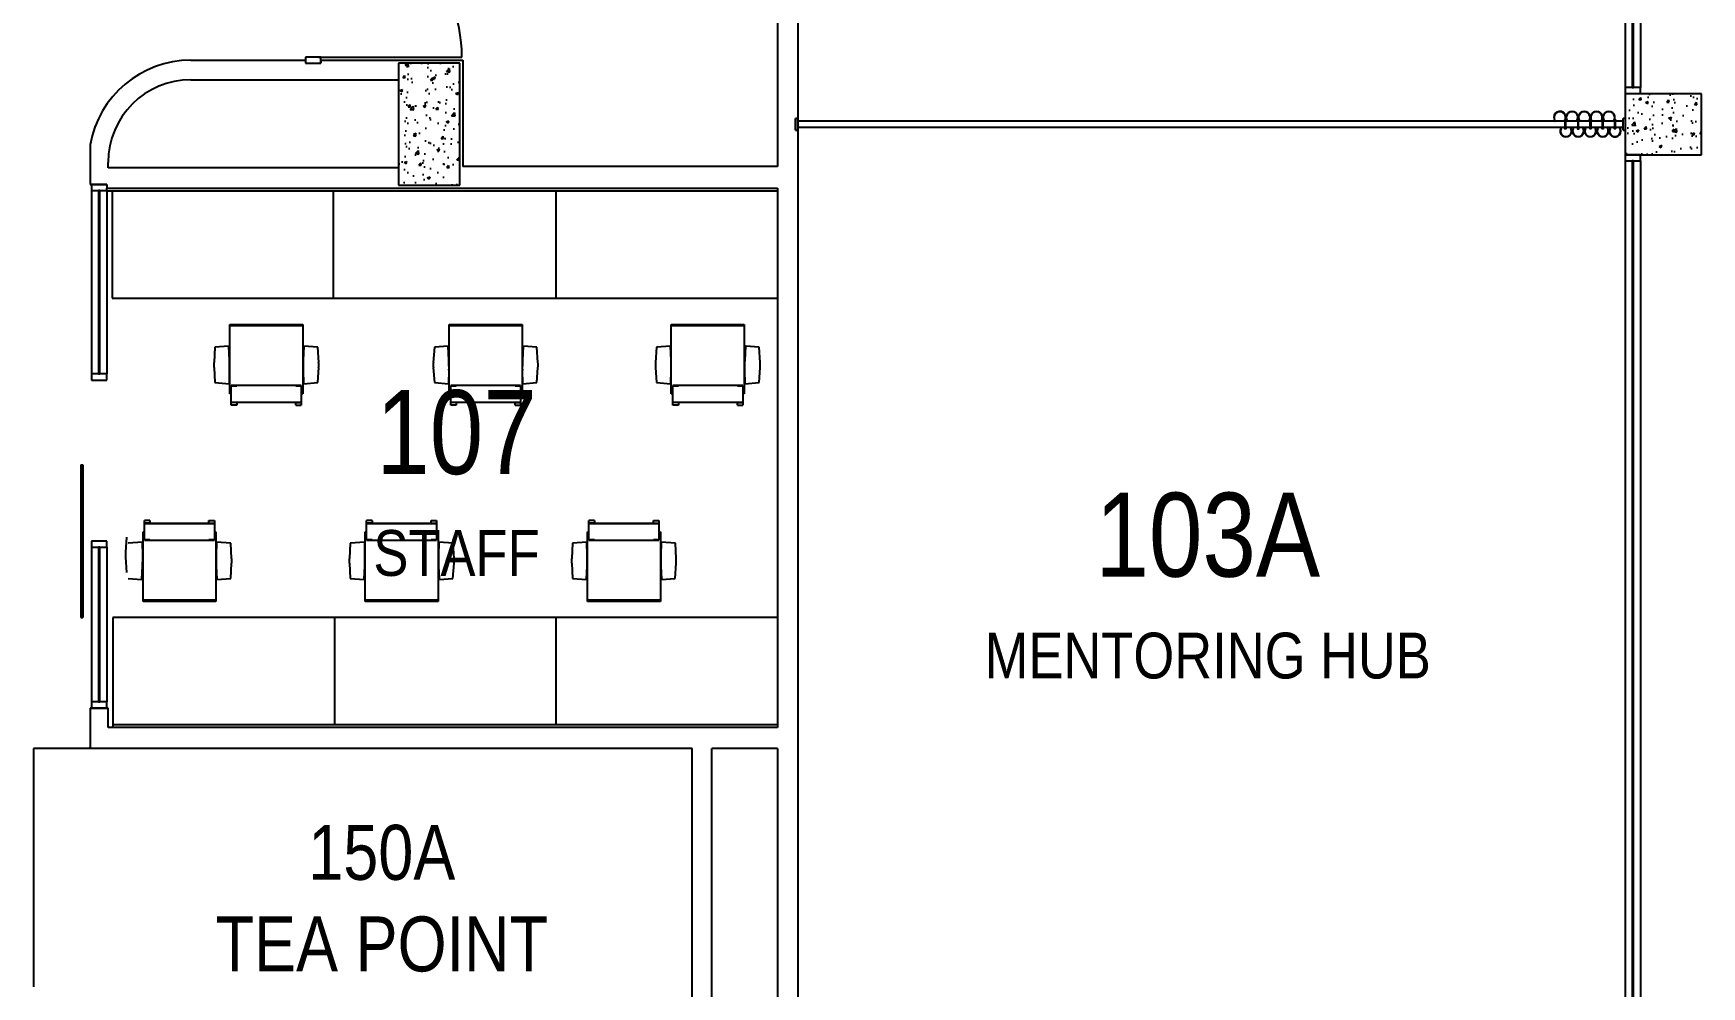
# Model space of a CAD drawing. Extents: x 76832 to 156531, y -2955 to 55954.
# Drawn here: x 112575 to 123496, y 14653 to 20898 of the extents above; entities that cross this region are included whole.
import ezdxf

# ---------------------------------------------------------------- set-up
doc = ezdxf.new("R2010")
doc.units = 0
doc.header["$MEASUREMENT"] = 0
for name, color, linetype in [('A-Column__Concrete', 7, 'CONTINUOUS'), ('A-DOOR', 160, 'CONTINUOUS'), ('A-Furniture', 252, 'CONTINUOUS'), ('A-General', 1, 'CONTINUOUS'), ('A-Hatch__Concrete', 252, 'CONTINUOUS'), ('A-Text__Primary Room', 6, 'CONTINUOUS'), ('A-Wall__Brick', 6, 'CONTINUOUS'), ('A-Window', 4, 'CONTINUOUS')]:
    doc.layers.add(name, color=color, linetype=linetype)
doc.styles.add('Arial Narrow', font='ARIALN.TTF', dxfattribs={"height": 750})
pattern_1 = [(50, (139339.66, 65471.27), (182.18467, -15.9391), [19.05, -209.55]), (355, (139339.66, 65471.27), (-35.2434, 191.05685), [15.24, -167.6406]), (100.45144, (139354.85, 65469.94), (146.94125, 175.11775), [16.19, -178.09024]), (46.1842, (139339.66, 65522.07), (271.079, -42.0423), [28.575, -314.325]), (96.63556, (139362.25, 65518.57), (237.4041, 247.4261), [24.285, -267.1356]), (351.18415, (139339.66, 65522.07), (237.4041, 247.4261), [22.86, -251.4597]), (21, (139365.06, 65509.37), (151.6144, -102.2652), [19.05, -209.55]), (326, (139365.06, 65509.37), (61.802, 184.188), [15.24, -167.64]), (71.45144, (139377.7, 65500.85), (213.4164, 81.92277), [16.19, -178.08994]), (37.5, (139339.665, 65471.27), (3.0886, 84.55504), [0, -165.608, 0, -170.18, 0, -168.275]), (7.5, (139339.665, 65471.27), (66.81966, 100.18057), [0, -97.028, 0, -161.798, 0, -64.135]), (327.5, (139283.02, 65471.27), (135.590595, -5.72874), [0, -63.5, 0, -198.12, 0, -262.89]), (317.5, (139257.62, 65471.27), (148.12918, 25.4265), [0, -82.55, 0, -131.572, 0, -186.69])]

msp = doc.modelspace()

# ---------------------------------------------------------------- hatches: boundary and pattern name
at = {"layer": 'A-DOOR'}
h = msp.add_hatch(color=256, dxfattribs=at)
h.paths.add_polyline_path([(122966, 20267), (122964, 20266), (122963, 20247), (122950, 20229), (122934, 20222), (122915, 20225), (122899, 20237), (122893, 20257), (122896, 20275), (122895, 20275), (122891, 20256), (122898, 20236), (122914, 20223), (122935, 20221), (122953, 20229), (122965, 20247), (122966, 20267)])
h.paths.add_polyline_path([(122928, 20349), (122922, 20368), (122907, 20382), (122889, 20387), (122869, 20382), (122854, 20367), (122849, 20349), (122857, 20322), (122859, 20322), (122853, 20337), (122851, 20349), (122856, 20367), (122870, 20381), (122889, 20385), (122908, 20380), (122922, 20363), (122927, 20349), (122923, 20330), (122927, 20342), (122928, 20349)])
h.paths.add_polyline_path([(122877, 20235), (122859, 20223), (122867, 20225)])
h.paths.add_polyline_path([(122885, 20254), (122879, 20237), (122881, 20239), (122882, 20244)])
h.paths.add_polyline_path([(122887, 20257), (122879, 20282), (122881, 20275), (122886, 20256)])
h.paths.add_polyline_path([(122838, 20223), (122820, 20235), (122830, 20225)])
h.paths.add_polyline_path([(122859, 20223), (122844, 20222), (122849, 20220), (122854, 20222)])
h.paths.add_polyline_path([(122848, 20349), (122842, 20368), (122827, 20382), (122808, 20387), (122789, 20382), (122774, 20367), (122769, 20349), (122777, 20322), (122779, 20322), (122773, 20337), (122770, 20349), (122776, 20367), (122790, 20381), (122808, 20385), (122828, 20380), (122842, 20363), (122847, 20349), (122843, 20330), (122847, 20342), (122848, 20349)])
h.paths.add_polyline_path([(122812, 20254), (122816, 20239), (122820, 20235), (122815, 20249)])
h.paths.add_polyline_path([(122821, 20284), (122819, 20284), (122814, 20275), (122816, 20275)])
h.paths.add_polyline_path([(122796, 20235), (122779, 20223), (122787, 20225)])
h.paths.add_polyline_path([(122805, 20254), (122796, 20235), (122801, 20239), (122802, 20244)])
h.paths.add_polyline_path([(122806, 20257), (122801, 20279), (122801, 20275), (122805, 20254)])
h.paths.add_polyline_path([(122758, 20223), (122740, 20235), (122750, 20225)])
h.paths.add_polyline_path([(122779, 20223), (122762, 20222), (122768, 20220), (122774, 20222)])
h.paths.add_polyline_path([(122768, 20349), (122762, 20368), (122747, 20382), (122728, 20387), (122709, 20382), (122694, 20367), (122689, 20349), (122697, 20322), (122698, 20322), (122693, 20337), (122690, 20349), (122696, 20367), (122710, 20381), (122728, 20385), (122748, 20380), (122762, 20363), (122766, 20349), (122762, 20330), (122766, 20342), (122768, 20349)])
h.paths.add_polyline_path([(122732, 20254), (122736, 20239), (122740, 20235), (122734, 20249)])
h.paths.add_polyline_path([(122740, 20284), (122739, 20284), (122734, 20275), (122736, 20275)])
h.paths.add_polyline_path([(122716, 20235), (122699, 20223), (122707, 20225)])
h.paths.add_polyline_path([(122724, 20254), (122716, 20235), (122721, 20239), (122722, 20244)])
h.paths.add_polyline_path([(122726, 20257), (122721, 20279), (122721, 20275), (122724, 20254)])
h.paths.add_polyline_path([(122678, 20223), (122660, 20235), (122674, 20224)])
h.paths.add_polyline_path([(122699, 20223), (122684, 20222), (122688, 20220), (122694, 20222)])
h.paths.add_polyline_path([(122688, 20349), (122682, 20368), (122667, 20382), (122648, 20387), (122629, 20382), (122614, 20367), (122608, 20349), (122616, 20322), (122618, 20322), (122613, 20337), (122610, 20350), (122616, 20367), (122630, 20381), (122648, 20385), (122667, 20380), (122682, 20363), (122686, 20349), (122682, 20330), (122686, 20342), (122688, 20349)])
h.paths.add_polyline_path([(122652, 20254), (122656, 20239), (122660, 20235), (122654, 20249)])
h.paths.add_polyline_path([(122660, 20284), (122658, 20284), (122654, 20275), (122656, 20275)])
h.paths.add_polyline_path([(122636, 20235), (122619, 20223), (122627, 20225)])
h.paths.add_polyline_path([(122644, 20254), (122636, 20235), (122641, 20239), (122642, 20244)])
h.paths.add_polyline_path([(122646, 20257), (122641, 20279), (122641, 20275), (122644, 20254)])
h.paths.add_polyline_path([(122597, 20223), (122580, 20235), (122589, 20225)])
h.paths.add_polyline_path([(122619, 20223), (122603, 20222), (122608, 20220), (122614, 20222)])
h.paths.add_polyline_path([(122608, 20350), (122601, 20370), (122584, 20383), (122564, 20387), (122545, 20379), (122531, 20363), (122529, 20343), (122530, 20343), (122534, 20363), (122549, 20379), (122564, 20385), (122585, 20381), (122601, 20365), (122606, 20350), (122602, 20330), (122606, 20342), (122608, 20350)])
h.paths.add_polyline_path([(122572, 20254), (122576, 20239), (122580, 20235), (122574, 20249)])
h.paths.add_polyline_path([(122580, 20284), (122578, 20284), (122574, 20275), (122576, 20275)])
at = {"layer": 'A-Hatch__Concrete'}
h = msp.add_hatch(dxfattribs=at)
h.set_pattern_fill('AR-CONC', color=256, style=0)
h.set_pattern_definition(pattern_1)
h.paths.add_polyline_path([(115366, 20604), (115366, 20703), (114966, 20703), (114966, 19903), (115366, 19903)])
h = msp.add_hatch(dxfattribs=at)
h.set_pattern_fill('AR-CONC', color=256, style=0)
h.set_pattern_definition(pattern_1)
h.paths.add_polyline_path([(123496, 20189), (123496, 20503), (122996, 20503), (122996, 20103), (123496, 20103)])

# ---------------------------------------------------------------- linework, layer by layer
at = {"layer": 'A-Column__Concrete'}
for p, q in [((115366, 20703), (114966, 20703)), ((114966, 20703), (114966, 19903)), ((115366, 19903), (115366, 20703)), ((123496, 20503), (122996, 20503)), ((122996, 20503), (122996, 20340)), ((123496, 20103), (123496, 20503)), ((122996, 20266), (122996, 20103)), ((122996, 20103), (123496, 20103)), ((114966, 19903), (115366, 19903))]:
    msp.add_line(p, q, dxfattribs=at)
at = {"layer": 'A-DOOR'}
for p, q in [((114441, 20743), (115381, 20743)), ((117578, 20341), (117565, 20341)), ((117565, 20341), (117565, 20340)), ((117565, 20265), (117565, 20341)), ((117578, 20341), (117578, 20265)), ((117578, 20340), (117578, 20341)), ((122983, 20322), (117578, 20322)), ((122536, 20323), (122538, 20324)), ((122602, 20330), (122598, 20322)), ((122600, 20322), (122603, 20330)), ((122601, 20330), (122601, 20321)), ((122607, 20321), (122607, 20330)), ((122613, 20330), (122616, 20322)), ((122618, 20322), (122614, 20330)), ((122682, 20330), (122678, 20322)), ((122680, 20322), (122684, 20330)), ((122685, 20329), (122685, 20321)), ((122691, 20321), (122691, 20329)), ((122693, 20330), (122697, 20322)), ((122698, 20322), (122694, 20330)), ((122762, 20330), (122758, 20322)), ((122760, 20322), (122764, 20330)), ((122765, 20330), (122765, 20321)), ((122772, 20321), (122772, 20330)), ((122773, 20330), (122777, 20322)), ((122779, 20322), (122774, 20330)), ((122843, 20330), (122838, 20322)), ((122840, 20322), (122844, 20330)), ((122845, 20330), (122845, 20321)), ((122852, 20321), (122852, 20330)), ((122853, 20330), (122857, 20322)), ((122859, 20322), (122854, 20330)), ((122923, 20330), (122919, 20322)), ((122920, 20322), (122924, 20330)), ((122925, 20330), (122925, 20322)), ((122932, 20322), (122932, 20330)), ((122996, 20341), (122983, 20341)), ((122983, 20341), (122983, 20340)), ((122983, 20265), (122983, 20341)), ((122996, 20341), (122996, 20265)), ((122996, 20340), (122996, 20341)), ((117565, 20266), (117565, 20265)), ((117565, 20265), (117578, 20265)), ((117578, 20284), (122983, 20284)), ((117578, 20265), (117578, 20266)), ((122578, 20284), (122574, 20276)), ((122576, 20275), (122580, 20284)), ((122601, 20285), (122601, 20276)), ((122607, 20276), (122607, 20285)), ((122636, 20284), (122641, 20275)), ((122642, 20276), (122638, 20284)), ((122659, 20284), (122654, 20276)), ((122656, 20275), (122660, 20284)), ((122685, 20285), (122685, 20274)), ((122691, 20274), (122691, 20285)), ((122716, 20284), (122721, 20275)), ((122722, 20276), (122718, 20284)), ((122739, 20284), (122734, 20276)), ((122736, 20275), (122740, 20284)), ((122765, 20285), (122765, 20276)), ((122772, 20276), (122772, 20285)), ((122796, 20284), (122801, 20275)), ((122802, 20276), (122798, 20284)), ((122819, 20284), (122815, 20276)), ((122816, 20275), (122821, 20284)), ((122845, 20285), (122845, 20276)), ((122852, 20276), (122852, 20285)), ((122876, 20284), (122881, 20275)), ((122882, 20276), (122879, 20282)), ((122899, 20284), (122895, 20276)), ((122896, 20275), (122901, 20284)), ((122925, 20285), (122925, 20276)), ((122932, 20276), (122932, 20285)), ((122983, 20266), (122983, 20265)), ((122983, 20265), (122996, 20265)), ((122996, 20265), (122996, 20266)), ((112886, 18072), (112886, 17072)), ((112886, 18072), (112898, 18072)), ((112898, 18072), (112898, 17072)), ((112886, 17072), (112898, 17072))]:
    msp.add_line(p, q, dxfattribs=at)
at = {"layer": 'A-DOOR', "flags": 128}
for points in [[(122601, 20331), (122601, 20331), (122601, 20331), (122601, 20331), (122601, 20331), (122601, 20331), (122601, 20332), (122601, 20332), (122601, 20332), (122601, 20332), (122601, 20332), (122601, 20332), (122601, 20332), (122601, 20332), (122601, 20332), (122602, 20333), (122602, 20333), (122602, 20333), (122602, 20333), (122602, 20333), (122602, 20333), (122602, 20333), (122602, 20333), (122602, 20333), (122602, 20333), (122602, 20333), (122603, 20334), (122603, 20334), (122603, 20334), (122603, 20334), (122603, 20334), (122603, 20334), (122603, 20334), (122603, 20334), (122603, 20334), (122604, 20334), (122604, 20334), (122604, 20334), (122604, 20334), (122604, 20334), (122604, 20334)], [(122601, 20330), (122601, 20330), (122601, 20330), (122601, 20331), (122601, 20331), (122601, 20331), (122601, 20331)], [(122601, 20331), (122601, 20331), (122601, 20331), (122601, 20331), (122601, 20330), (122601, 20330), (122601, 20330), (122601, 20330), (122601, 20329), (122601, 20329), (122601, 20329), (122601, 20328), (122601, 20328), (122601, 20327), (122601, 20326), (122601, 20326), (122601, 20325), (122601, 20325), (122601, 20324), (122601, 20323), (122601, 20322), (122601, 20321), (122601, 20321), (122601, 20320), (122601, 20319), (122601, 20318), (122601, 20317), (122601, 20316), (122601, 20315), (122601, 20314), (122601, 20313), (122601, 20312), (122601, 20311), (122601, 20310), (122601, 20309), (122601, 20308), (122601, 20307), (122601, 20305), (122601, 20304), (122601, 20303), (122601, 20302), (122601, 20301), (122601, 20300), (122601, 20299), (122601, 20298), (122601, 20297), (122601, 20296), (122601, 20294), (122601, 20293), (122601, 20292), (122601, 20291), (122601, 20290), (122601, 20289), (122601, 20288), (122601, 20288), (122601, 20287), (122601, 20286), (122601, 20285), (122601, 20284), (122601, 20283), (122601, 20282), (122601, 20282), (122601, 20281), (122601, 20280), (122601, 20280), (122601, 20279), (122601, 20279), (122601, 20278), (122601, 20278), (122601, 20277), (122601, 20277), (122601, 20276), (122601, 20276), (122601, 20276), (122601, 20276), (122601, 20275), (122601, 20275), (122601, 20275), (122601, 20275), (122601, 20275)], [(122604, 20334), (122604, 20334), (122604, 20334), (122605, 20334), (122605, 20334), (122605, 20334), (122605, 20334), (122605, 20334), (122605, 20334), (122605, 20334), (122605, 20334), (122606, 20334), (122606, 20334), (122606, 20334), (122606, 20333), (122606, 20333), (122606, 20333), (122606, 20333), (122606, 20333), (122606, 20333), (122606, 20333), (122607, 20333), (122607, 20333), (122607, 20333), (122607, 20333), (122607, 20332), (122607, 20332), (122607, 20332), (122607, 20332), (122607, 20332), (122607, 20332), (122607, 20332), (122607, 20332), (122607, 20332), (122607, 20331), (122607, 20331), (122607, 20331), (122607, 20331), (122607, 20331), (122607, 20331), (122607, 20331)], [(122607, 20275), (122607, 20275), (122607, 20275), (122607, 20275), (122607, 20276), (122607, 20276), (122607, 20276), (122607, 20276), (122607, 20277), (122607, 20277), (122607, 20277), (122607, 20278), (122607, 20278), (122607, 20279), (122607, 20279), (122607, 20280), (122607, 20281), (122607, 20281), (122607, 20282), (122607, 20283), (122607, 20284), (122607, 20284), (122607, 20285), (122607, 20286), (122607, 20287), (122607, 20288), (122607, 20289), (122607, 20290), (122607, 20291), (122607, 20292), (122607, 20293), (122607, 20294), (122607, 20295), (122607, 20296), (122607, 20297), (122607, 20298), (122607, 20299), (122607, 20300), (122607, 20302), (122607, 20303), (122607, 20304), (122607, 20305), (122607, 20306), (122607, 20307), (122607, 20308), (122607, 20309), (122607, 20310), (122607, 20311), (122607, 20312), (122607, 20313), (122607, 20315), (122607, 20316), (122607, 20316), (122607, 20317), (122607, 20318), (122607, 20319), (122607, 20320), (122607, 20321), (122607, 20322), (122607, 20323), (122607, 20323), (122607, 20324), (122607, 20325), (122607, 20326), (122607, 20326), (122607, 20327), (122607, 20327), (122607, 20328), (122607, 20328), (122607, 20329), (122607, 20329), (122607, 20329), (122607, 20330), (122607, 20330), (122607, 20330), (122607, 20330), (122607, 20331), (122607, 20331), (122607, 20331), (122607, 20331)], [(122607, 20331), (122607, 20331), (122607, 20331), (122607, 20331), (122607, 20330), (122607, 20330), (122607, 20330)], [(122685, 20329), (122685, 20329), (122685, 20330), (122685, 20330), (122685, 20330), (122685, 20330), (122685, 20330), (122685, 20330), (122685, 20330), (122685, 20330), (122685, 20331), (122685, 20331), (122685, 20331), (122685, 20331), (122685, 20331), (122685, 20331), (122686, 20331), (122686, 20331), (122686, 20331), (122686, 20332), (122686, 20332), (122686, 20332), (122686, 20332), (122686, 20332), (122686, 20332), (122686, 20332), (122687, 20332), (122687, 20332), (122687, 20332), (122687, 20332), (122687, 20332), (122687, 20332), (122687, 20332), (122687, 20332), (122687, 20332), (122688, 20333), (122688, 20333), (122688, 20333), (122688, 20333), (122688, 20333), (122688, 20333)], [(122685, 20329), (122685, 20329), (122685, 20329), (122685, 20329), (122685, 20329), (122685, 20329), (122685, 20329)], [(122685, 20329), (122685, 20329), (122685, 20329), (122685, 20329), (122685, 20329), (122685, 20329), (122685, 20329), (122685, 20328), (122685, 20328), (122685, 20328), (122685, 20327), (122685, 20327), (122685, 20326), (122685, 20326), (122685, 20325), (122685, 20324), (122685, 20324), (122685, 20323), (122685, 20322), (122685, 20322), (122685, 20321), (122685, 20320), (122685, 20319), (122685, 20318), (122685, 20317), (122685, 20317), (122685, 20316), (122685, 20315), (122685, 20314), (122685, 20313), (122685, 20312), (122685, 20311), (122685, 20310), (122685, 20308), (122685, 20307), (122685, 20306), (122685, 20305), (122685, 20304), (122685, 20303), (122685, 20302), (122685, 20301), (122685, 20300), (122685, 20299), (122685, 20297), (122685, 20296), (122685, 20295), (122685, 20294), (122685, 20293), (122685, 20292), (122685, 20291), (122685, 20290), (122685, 20289), (122685, 20288), (122685, 20287), (122685, 20286), (122685, 20285), (122685, 20284), (122685, 20283), (122685, 20283), (122685, 20282), (122685, 20281), (122685, 20280), (122685, 20280), (122685, 20279), (122685, 20278), (122685, 20278), (122685, 20277), (122685, 20277), (122685, 20276), (122685, 20276), (122685, 20275), (122685, 20275), (122685, 20275), (122685, 20274), (122685, 20274), (122685, 20274), (122685, 20274), (122685, 20274), (122685, 20274), (122685, 20274)], [(122688, 20333), (122688, 20333), (122688, 20333), (122689, 20333), (122689, 20333), (122689, 20332), (122689, 20332), (122689, 20332), (122689, 20332), (122689, 20332), (122689, 20332), (122690, 20332), (122690, 20332), (122690, 20332), (122690, 20332), (122690, 20332), (122690, 20332), (122690, 20332), (122690, 20332), (122690, 20332), (122690, 20332), (122691, 20331), (122691, 20331), (122691, 20331), (122691, 20331), (122691, 20331), (122691, 20331), (122691, 20331), (122691, 20331), (122691, 20331), (122691, 20331), (122691, 20330), (122691, 20330), (122691, 20330), (122691, 20330), (122691, 20330), (122691, 20330), (122691, 20330), (122691, 20329), (122691, 20329), (122691, 20329)], [(122691, 20274), (122691, 20274), (122691, 20274), (122691, 20274), (122691, 20274), (122691, 20274), (122691, 20275), (122691, 20275), (122691, 20275), (122691, 20276), (122691, 20276), (122691, 20276), (122691, 20277), (122691, 20277), (122691, 20278), (122691, 20279), (122691, 20279), (122691, 20280), (122691, 20281), (122691, 20281), (122691, 20282), (122691, 20283), (122691, 20284), (122691, 20285), (122691, 20286), (122691, 20287), (122691, 20287), (122691, 20288), (122691, 20289), (122691, 20290), (122691, 20291), (122691, 20293), (122691, 20294), (122691, 20295), (122691, 20296), (122691, 20297), (122691, 20298), (122691, 20299), (122691, 20300), (122691, 20301), (122691, 20302), (122691, 20303), (122691, 20305), (122691, 20306), (122691, 20307), (122691, 20308), (122691, 20309), (122691, 20310), (122691, 20311), (122691, 20312), (122691, 20313), (122691, 20314), (122691, 20315), (122691, 20316), (122691, 20317), (122691, 20318), (122691, 20319), (122691, 20320), (122691, 20320), (122691, 20321), (122691, 20322), (122691, 20323), (122691, 20323), (122691, 20324), (122691, 20325), (122691, 20325), (122691, 20326), (122691, 20326), (122691, 20327), (122691, 20327), (122691, 20328), (122691, 20328), (122691, 20328), (122691, 20329), (122691, 20329), (122691, 20329), (122691, 20329), (122691, 20329), (122691, 20329), (122691, 20329)], [(122691, 20329), (122691, 20329), (122691, 20329), (122691, 20329), (122691, 20329), (122691, 20329), (122691, 20329)], [(122765, 20331), (122765, 20331), (122765, 20331), (122765, 20331), (122765, 20331), (122765, 20332), (122765, 20332), (122765, 20332), (122765, 20332), (122765, 20332), (122765, 20332), (122765, 20332), (122765, 20332), (122765, 20333), (122766, 20333), (122766, 20333), (122766, 20333), (122766, 20333), (122766, 20333), (122766, 20333), (122766, 20333), (122766, 20333), (122766, 20333), (122766, 20333), (122766, 20334), (122767, 20334), (122767, 20334), (122767, 20334), (122767, 20334), (122767, 20334), (122767, 20334), (122767, 20334), (122767, 20334), (122768, 20334), (122768, 20334), (122768, 20334), (122768, 20334), (122768, 20334), (122768, 20334), (122768, 20334), (122768, 20334)], [(122765, 20330), (122765, 20330), (122765, 20331), (122765, 20331), (122765, 20331), (122765, 20331), (122765, 20331)], [(122765, 20331), (122765, 20331), (122765, 20331), (122765, 20331), (122765, 20331), (122765, 20330), (122765, 20330), (122765, 20330), (122765, 20330), (122765, 20329), (122765, 20329), (122765, 20328), (122765, 20328), (122765, 20327), (122765, 20327), (122765, 20326), (122765, 20325), (122765, 20325), (122765, 20324), (122765, 20323), (122765, 20322), (122765, 20322), (122765, 20321), (122765, 20320), (122765, 20319), (122765, 20318), (122765, 20317), (122765, 20316), (122765, 20315), (122765, 20314), (122765, 20313), (122765, 20312), (122765, 20311), (122765, 20310), (122765, 20309), (122765, 20308), (122765, 20307), (122765, 20306), (122765, 20305), (122765, 20303), (122765, 20302), (122765, 20301), (122765, 20300), (122765, 20299), (122765, 20298), (122765, 20297), (122765, 20296), (122765, 20295), (122765, 20294), (122765, 20293), (122765, 20292), (122765, 20291), (122765, 20290), (122765, 20289), (122765, 20288), (122765, 20287), (122765, 20286), (122765, 20285), (122765, 20284), (122765, 20283), (122765, 20283), (122765, 20282), (122765, 20281), (122765, 20281), (122765, 20280), (122765, 20279), (122765, 20279), (122765, 20278), (122765, 20278), (122765, 20277), (122765, 20277), (122765, 20277), (122765, 20276), (122765, 20276), (122765, 20276), (122765, 20276), (122765, 20275), (122765, 20275), (122765, 20275), (122765, 20275)], [(122768, 20334), (122768, 20334), (122769, 20334), (122769, 20334), (122769, 20334), (122769, 20334), (122769, 20334), (122769, 20334), (122769, 20334), (122769, 20334), (122770, 20334), (122770, 20334), (122770, 20334), (122770, 20334), (122770, 20334), (122770, 20334), (122770, 20334), (122770, 20333), (122770, 20333), (122771, 20333), (122771, 20333), (122771, 20333), (122771, 20333), (122771, 20333), (122771, 20333), (122771, 20333), (122771, 20333), (122771, 20332), (122771, 20332), (122771, 20332), (122771, 20332), (122771, 20332), (122771, 20332), (122771, 20332), (122771, 20332), (122771, 20331), (122772, 20331), (122772, 20331), (122772, 20331), (122772, 20331), (122772, 20331)], [(122772, 20275), (122772, 20275), (122772, 20275), (122772, 20276), (122772, 20276), (122772, 20276), (122772, 20276), (122772, 20276), (122772, 20277), (122772, 20277), (122772, 20278), (122772, 20278), (122772, 20278), (122772, 20279), (122772, 20280), (122772, 20280), (122772, 20281), (122772, 20282), (122772, 20282), (122772, 20283), (122772, 20284), (122772, 20285), (122772, 20285), (122772, 20286), (122772, 20287), (122772, 20288), (122772, 20289), (122772, 20290), (122772, 20291), (122772, 20292), (122772, 20293), (122772, 20294), (122772, 20295), (122772, 20296), (122772, 20297), (122772, 20298), (122772, 20300), (122772, 20301), (122772, 20302), (122772, 20303), (122772, 20304), (122772, 20305), (122772, 20306), (122772, 20307), (122772, 20308), (122772, 20309), (122772, 20311), (122772, 20312), (122772, 20313), (122772, 20314), (122772, 20315), (122772, 20316), (122772, 20317), (122772, 20318), (122772, 20319), (122772, 20319), (122772, 20320), (122772, 20321), (122772, 20322), (122772, 20323), (122772, 20324), (122772, 20324), (122772, 20325), (122772, 20326), (122772, 20326), (122772, 20327), (122772, 20327), (122772, 20328), (122772, 20328), (122772, 20329), (122772, 20329), (122772, 20330), (122772, 20330), (122772, 20330), (122772, 20330), (122772, 20331), (122772, 20331), (122772, 20331), (122772, 20331), (122772, 20331)], [(122772, 20331), (122772, 20331), (122772, 20331), (122772, 20331), (122772, 20331), (122772, 20330), (122772, 20330)], [(122845, 20331), (122845, 20331), (122845, 20331), (122845, 20331), (122845, 20331), (122845, 20332), (122845, 20332), (122845, 20332), (122845, 20332), (122845, 20332), (122845, 20332), (122846, 20332), (122846, 20332), (122846, 20333), (122846, 20333), (122846, 20333), (122846, 20333), (122846, 20333), (122846, 20333), (122846, 20333), (122846, 20333), (122846, 20333), (122846, 20333), (122847, 20333), (122847, 20334), (122847, 20334), (122847, 20334), (122847, 20334), (122847, 20334), (122847, 20334), (122847, 20334), (122847, 20334), (122848, 20334), (122848, 20334), (122848, 20334), (122848, 20334), (122848, 20334), (122848, 20334), (122848, 20334), (122848, 20334), (122848, 20334)], [(122845, 20330), (122845, 20330), (122845, 20331), (122845, 20331), (122845, 20331), (122845, 20331), (122845, 20331)], [(122845, 20331), (122845, 20331), (122845, 20331), (122845, 20331), (122845, 20331), (122845, 20330), (122845, 20330), (122845, 20330), (122845, 20330), (122845, 20329), (122845, 20329), (122845, 20328), (122845, 20328), (122845, 20327), (122845, 20327), (122845, 20326), (122845, 20325), (122845, 20325), (122845, 20324), (122845, 20323), (122845, 20322), (122845, 20322), (122845, 20321), (122845, 20320), (122845, 20319), (122845, 20318), (122845, 20317), (122845, 20316), (122845, 20315), (122845, 20314), (122845, 20313), (122845, 20312), (122845, 20311), (122845, 20310), (122845, 20309), (122845, 20308), (122845, 20307), (122845, 20306), (122845, 20305), (122845, 20303), (122845, 20302), (122845, 20301), (122845, 20300), (122845, 20299), (122845, 20298), (122845, 20297), (122845, 20296), (122845, 20295), (122845, 20294), (122845, 20293), (122845, 20292), (122845, 20291), (122845, 20290), (122845, 20289), (122845, 20288), (122845, 20287), (122845, 20286), (122845, 20285), (122845, 20284), (122845, 20283), (122845, 20283), (122845, 20282), (122845, 20281), (122845, 20281), (122845, 20280), (122845, 20279), (122845, 20279), (122845, 20278), (122845, 20278), (122845, 20277), (122845, 20277), (122845, 20277), (122845, 20276), (122845, 20276), (122845, 20276), (122845, 20276), (122845, 20275), (122845, 20275), (122845, 20275), (122845, 20275)], [(122848, 20334), (122849, 20334), (122849, 20334), (122849, 20334), (122849, 20334), (122849, 20334), (122849, 20334), (122849, 20334), (122849, 20334), (122850, 20334), (122850, 20334), (122850, 20334), (122850, 20334), (122850, 20334), (122850, 20334), (122850, 20334), (122850, 20334), (122851, 20333), (122851, 20333), (122851, 20333), (122851, 20333), (122851, 20333), (122851, 20333), (122851, 20333), (122851, 20333), (122851, 20333), (122851, 20333), (122851, 20332), (122851, 20332), (122851, 20332), (122851, 20332), (122852, 20332), (122852, 20332), (122852, 20332), (122852, 20332), (122852, 20331), (122852, 20331), (122852, 20331), (122852, 20331), (122852, 20331), (122852, 20331)], [(122852, 20275), (122852, 20275), (122852, 20275), (122852, 20276), (122852, 20276), (122852, 20276), (122852, 20276), (122852, 20276), (122852, 20277), (122852, 20277), (122852, 20278), (122852, 20278), (122852, 20278), (122852, 20279), (122852, 20280), (122852, 20280), (122852, 20281), (122852, 20282), (122852, 20282), (122852, 20283), (122852, 20284), (122852, 20285), (122852, 20285), (122852, 20286), (122852, 20287), (122852, 20288), (122852, 20289), (122852, 20290), (122852, 20291), (122852, 20292), (122852, 20293), (122852, 20294), (122852, 20295), (122852, 20296), (122852, 20297), (122852, 20298), (122852, 20300), (122852, 20301), (122852, 20302), (122852, 20303), (122852, 20304), (122852, 20305), (122852, 20306), (122852, 20307), (122852, 20308), (122852, 20309), (122852, 20311), (122852, 20312), (122852, 20313), (122852, 20314), (122852, 20315), (122852, 20316), (122852, 20317), (122852, 20318), (122852, 20319), (122852, 20319), (122852, 20320), (122852, 20321), (122852, 20322), (122852, 20323), (122852, 20324), (122852, 20324), (122852, 20325), (122852, 20326), (122852, 20326), (122852, 20327), (122852, 20327), (122852, 20328), (122852, 20328), (122852, 20329), (122852, 20329), (122852, 20330), (122852, 20330), (122852, 20330), (122852, 20330), (122852, 20331), (122852, 20331), (122852, 20331), (122852, 20331), (122852, 20331)], [(122852, 20331), (122852, 20331), (122852, 20331), (122852, 20331), (122852, 20331), (122852, 20330), (122852, 20330)], [(122925, 20331), (122925, 20331), (122925, 20331), (122925, 20331), (122925, 20331), (122925, 20332), (122926, 20332), (122926, 20332), (122926, 20332), (122926, 20332), (122926, 20332), (122926, 20332), (122926, 20332), (122926, 20333), (122926, 20333), (122926, 20333), (122926, 20333), (122926, 20333), (122926, 20333), (122926, 20333), (122926, 20333), (122926, 20333), (122927, 20333), (122927, 20333), (122927, 20334), (122927, 20334), (122927, 20334), (122927, 20334), (122927, 20334), (122927, 20334), (122927, 20334), (122928, 20334), (122928, 20334), (122928, 20334), (122928, 20334), (122928, 20334), (122928, 20334), (122928, 20334), (122928, 20334), (122929, 20334), (122929, 20334)], [(122925, 20330), (122925, 20330), (122925, 20331), (122925, 20331), (122925, 20331), (122925, 20331), (122925, 20331)], [(122925, 20331), (122925, 20331), (122925, 20331), (122925, 20331), (122925, 20331), (122925, 20330), (122925, 20330), (122925, 20330), (122925, 20330), (122925, 20329), (122925, 20329), (122925, 20328), (122925, 20328), (122925, 20327), (122925, 20327), (122925, 20326), (122925, 20325), (122925, 20325), (122925, 20324), (122925, 20323), (122925, 20322), (122925, 20322), (122925, 20321), (122925, 20320), (122925, 20319), (122925, 20318), (122925, 20317), (122925, 20316), (122925, 20315), (122925, 20314), (122925, 20313), (122925, 20312), (122925, 20311), (122925, 20310), (122925, 20309), (122925, 20308), (122925, 20307), (122925, 20306), (122925, 20305), (122925, 20303), (122925, 20302), (122925, 20301), (122925, 20300), (122925, 20299), (122925, 20298), (122925, 20297), (122925, 20296), (122925, 20295), (122925, 20294), (122925, 20293), (122925, 20292), (122925, 20291), (122925, 20290), (122925, 20289), (122925, 20288), (122925, 20287), (122925, 20286), (122925, 20285), (122925, 20284), (122925, 20283), (122925, 20283), (122925, 20282), (122925, 20281), (122925, 20281), (122925, 20280), (122925, 20279), (122925, 20279), (122925, 20278), (122925, 20278), (122925, 20277), (122925, 20277), (122925, 20277), (122925, 20276), (122925, 20276), (122925, 20276), (122925, 20276), (122925, 20275), (122925, 20275), (122925, 20275), (122925, 20275)], [(122929, 20334), (122929, 20334), (122929, 20334), (122929, 20334), (122929, 20334), (122929, 20334), (122929, 20334), (122930, 20334), (122930, 20334), (122930, 20334), (122930, 20334), (122930, 20334), (122930, 20334), (122930, 20334), (122930, 20334), (122930, 20334), (122931, 20334), (122931, 20333), (122931, 20333), (122931, 20333), (122931, 20333), (122931, 20333), (122931, 20333), (122931, 20333), (122931, 20333), (122931, 20333), (122931, 20333), (122932, 20332), (122932, 20332), (122932, 20332), (122932, 20332), (122932, 20332), (122932, 20332), (122932, 20332), (122932, 20332), (122932, 20331), (122932, 20331), (122932, 20331), (122932, 20331), (122932, 20331), (122932, 20331)], [(122932, 20275), (122932, 20275), (122932, 20275), (122932, 20276), (122932, 20276), (122932, 20276), (122932, 20276), (122932, 20276), (122932, 20277), (122932, 20277), (122932, 20278), (122932, 20278), (122932, 20278), (122932, 20279), (122932, 20280), (122932, 20280), (122932, 20281), (122932, 20282), (122932, 20282), (122932, 20283), (122932, 20284), (122932, 20285), (122932, 20285), (122932, 20286), (122932, 20287), (122932, 20288), (122932, 20289), (122932, 20290), (122932, 20291), (122932, 20292), (122932, 20293), (122932, 20294), (122932, 20295), (122932, 20296), (122932, 20297), (122932, 20298), (122932, 20300), (122932, 20301), (122932, 20302), (122932, 20303), (122932, 20304), (122932, 20305), (122932, 20306), (122932, 20307), (122932, 20308), (122932, 20309), (122932, 20311), (122932, 20312), (122932, 20313), (122932, 20314), (122932, 20315), (122932, 20316), (122932, 20317), (122932, 20318), (122932, 20319), (122932, 20319), (122932, 20320), (122932, 20321), (122932, 20322), (122932, 20323), (122932, 20324), (122932, 20324), (122932, 20325), (122932, 20326), (122932, 20326), (122932, 20327), (122932, 20327), (122932, 20328), (122932, 20328), (122932, 20329), (122932, 20329), (122932, 20330), (122932, 20330), (122932, 20330), (122932, 20330), (122932, 20331), (122932, 20331), (122932, 20331), (122932, 20331), (122932, 20331)], [(122932, 20331), (122932, 20331), (122932, 20331), (122932, 20331), (122932, 20331), (122932, 20330), (122932, 20330)], [(122601, 20275), (122601, 20275), (122601, 20275), (122601, 20275), (122601, 20276), (122601, 20276), (122601, 20276)], [(122604, 20272), (122604, 20272), (122604, 20272), (122604, 20272), (122604, 20272), (122604, 20272), (122603, 20272), (122603, 20272), (122603, 20272), (122603, 20272), (122603, 20272), (122603, 20272), (122603, 20272), (122603, 20272), (122602, 20272), (122602, 20272), (122602, 20273), (122602, 20273), (122602, 20273), (122602, 20273), (122602, 20273), (122602, 20273), (122602, 20273), (122602, 20273), (122602, 20273), (122601, 20273), (122601, 20274), (122601, 20274), (122601, 20274), (122601, 20274), (122601, 20274), (122601, 20274), (122601, 20274), (122601, 20274), (122601, 20274), (122601, 20275), (122601, 20275), (122601, 20275), (122601, 20275), (122601, 20275), (122601, 20275)], [(122607, 20275), (122607, 20275), (122607, 20275), (122607, 20275), (122607, 20275), (122607, 20275), (122607, 20274), (122607, 20274), (122607, 20274), (122607, 20274), (122607, 20274), (122607, 20274), (122607, 20274), (122607, 20274), (122607, 20273), (122607, 20273), (122607, 20273), (122607, 20273), (122607, 20273), (122607, 20273), (122606, 20273), (122606, 20273), (122606, 20273), (122606, 20273), (122606, 20273), (122606, 20272), (122606, 20272), (122606, 20272), (122606, 20272), (122605, 20272), (122605, 20272), (122605, 20272), (122605, 20272), (122605, 20272), (122605, 20272), (122605, 20272), (122605, 20272), (122604, 20272), (122604, 20272), (122604, 20272), (122604, 20272)], [(122607, 20276), (122607, 20276), (122607, 20275), (122607, 20275), (122607, 20275), (122607, 20275), (122607, 20275)], [(122688, 20271), (122688, 20271), (122688, 20271), (122688, 20271), (122688, 20271), (122687, 20271), (122687, 20271), (122687, 20271), (122687, 20271), (122687, 20271), (122687, 20271), (122687, 20271), (122687, 20271), (122687, 20271), (122686, 20271), (122686, 20271), (122686, 20271), (122686, 20271), (122686, 20271), (122686, 20271), (122686, 20272), (122686, 20272), (122686, 20272), (122686, 20272), (122685, 20272), (122685, 20272), (122685, 20272), (122685, 20272), (122685, 20272), (122685, 20272), (122685, 20273), (122685, 20273), (122685, 20273), (122685, 20273), (122685, 20273), (122685, 20273), (122685, 20273), (122685, 20273), (122685, 20274), (122685, 20274), (122685, 20274)], [(122685, 20274), (122685, 20274), (122685, 20274), (122685, 20274), (122685, 20274), (122685, 20274), (122685, 20274)], [(122691, 20274), (122691, 20274), (122691, 20274), (122691, 20273), (122691, 20273), (122691, 20273), (122691, 20273), (122691, 20273), (122691, 20273), (122691, 20273), (122691, 20272), (122691, 20272), (122691, 20272), (122691, 20272), (122691, 20272), (122691, 20272), (122691, 20272), (122691, 20272), (122691, 20272), (122690, 20272), (122690, 20271), (122690, 20271), (122690, 20271), (122690, 20271), (122690, 20271), (122690, 20271), (122690, 20271), (122690, 20271), (122690, 20271), (122689, 20271), (122689, 20271), (122689, 20271), (122689, 20271), (122689, 20271), (122689, 20271), (122689, 20271), (122689, 20271), (122688, 20271), (122688, 20271), (122688, 20271), (122688, 20271)], [(122691, 20274), (122691, 20274), (122691, 20274), (122691, 20274), (122691, 20274), (122691, 20274), (122691, 20274)], [(122765, 20275), (122765, 20275), (122765, 20275), (122765, 20276), (122765, 20276), (122765, 20276), (122765, 20276)], [(122768, 20272), (122768, 20272), (122768, 20272), (122768, 20272), (122768, 20272), (122768, 20272), (122768, 20272), (122767, 20272), (122767, 20272), (122767, 20272), (122767, 20272), (122767, 20272), (122767, 20272), (122767, 20273), (122767, 20273), (122766, 20273), (122766, 20273), (122766, 20273), (122766, 20273), (122766, 20273), (122766, 20273), (122766, 20273), (122766, 20273), (122766, 20273), (122766, 20273), (122766, 20274), (122766, 20274), (122765, 20274), (122765, 20274), (122765, 20274), (122765, 20274), (122765, 20274), (122765, 20274), (122765, 20275), (122765, 20275), (122765, 20275), (122765, 20275), (122765, 20275), (122765, 20275), (122765, 20275), (122765, 20275)], [(122772, 20275), (122772, 20275), (122772, 20275), (122772, 20275), (122771, 20275), (122771, 20275), (122771, 20275), (122771, 20274), (122771, 20274), (122771, 20274), (122771, 20274), (122771, 20274), (122771, 20274), (122771, 20274), (122771, 20274), (122771, 20274), (122771, 20273), (122771, 20273), (122771, 20273), (122771, 20273), (122771, 20273), (122770, 20273), (122770, 20273), (122770, 20273), (122770, 20273), (122770, 20273), (122770, 20273), (122770, 20272), (122770, 20272), (122770, 20272), (122769, 20272), (122769, 20272), (122769, 20272), (122769, 20272), (122769, 20272), (122769, 20272), (122769, 20272), (122769, 20272), (122768, 20272), (122768, 20272), (122768, 20272)], [(122772, 20276), (122772, 20276), (122772, 20276), (122772, 20276), (122772, 20275), (122772, 20275), (122772, 20275)], [(122845, 20275), (122845, 20275), (122845, 20275), (122845, 20276), (122845, 20276), (122845, 20276), (122845, 20276)], [(122848, 20272), (122848, 20272), (122848, 20272), (122848, 20272), (122848, 20272), (122848, 20272), (122848, 20272), (122848, 20272), (122847, 20272), (122847, 20272), (122847, 20272), (122847, 20272), (122847, 20272), (122847, 20273), (122847, 20273), (122847, 20273), (122847, 20273), (122846, 20273), (122846, 20273), (122846, 20273), (122846, 20273), (122846, 20273), (122846, 20273), (122846, 20273), (122846, 20273), (122846, 20274), (122846, 20274), (122846, 20274), (122846, 20274), (122846, 20274), (122845, 20274), (122845, 20274), (122845, 20274), (122845, 20275), (122845, 20275), (122845, 20275), (122845, 20275), (122845, 20275), (122845, 20275), (122845, 20275), (122845, 20275)], [(122852, 20275), (122852, 20275), (122852, 20275), (122852, 20275), (122852, 20275), (122852, 20275), (122852, 20275), (122852, 20274), (122852, 20274), (122852, 20274), (122851, 20274), (122851, 20274), (122851, 20274), (122851, 20274), (122851, 20274), (122851, 20274), (122851, 20273), (122851, 20273), (122851, 20273), (122851, 20273), (122851, 20273), (122851, 20273), (122851, 20273), (122850, 20273), (122850, 20273), (122850, 20273), (122850, 20273), (122850, 20272), (122850, 20272), (122850, 20272), (122850, 20272), (122850, 20272), (122849, 20272), (122849, 20272), (122849, 20272), (122849, 20272), (122849, 20272), (122849, 20272), (122849, 20272), (122849, 20272), (122848, 20272)], [(122852, 20276), (122852, 20276), (122852, 20276), (122852, 20276), (122852, 20275), (122852, 20275), (122852, 20275)], [(122925, 20275), (122925, 20275), (122925, 20275), (122925, 20276), (122925, 20276), (122925, 20276), (122925, 20276)], [(122929, 20272), (122929, 20272), (122928, 20272), (122928, 20272), (122928, 20272), (122928, 20272), (122928, 20272), (122928, 20272), (122928, 20272), (122928, 20272), (122927, 20272), (122927, 20272), (122927, 20272), (122927, 20273), (122927, 20273), (122927, 20273), (122927, 20273), (122927, 20273), (122927, 20273), (122926, 20273), (122926, 20273), (122926, 20273), (122926, 20273), (122926, 20273), (122926, 20273), (122926, 20274), (122926, 20274), (122926, 20274), (122926, 20274), (122926, 20274), (122926, 20274), (122926, 20274), (122926, 20274), (122926, 20275), (122925, 20275), (122925, 20275), (122925, 20275), (122925, 20275), (122925, 20275), (122925, 20275), (122925, 20275)], [(122932, 20275), (122932, 20275), (122932, 20275), (122932, 20275), (122932, 20275), (122932, 20275), (122932, 20275), (122932, 20274), (122932, 20274), (122932, 20274), (122932, 20274), (122932, 20274), (122932, 20274), (122931, 20274), (122931, 20274), (122931, 20274), (122931, 20273), (122931, 20273), (122931, 20273), (122931, 20273), (122931, 20273), (122931, 20273), (122931, 20273), (122931, 20273), (122931, 20273), (122930, 20273), (122930, 20273), (122930, 20272), (122930, 20272), (122930, 20272), (122930, 20272), (122930, 20272), (122930, 20272), (122929, 20272), (122929, 20272), (122929, 20272), (122929, 20272), (122929, 20272), (122929, 20272), (122929, 20272), (122929, 20272)], [(122932, 20276), (122932, 20276), (122932, 20276), (122932, 20276), (122932, 20275), (122932, 20275), (122932, 20275)]]:
    msp.add_lwpolyline(points, dxfattribs=at)
at = {"layer": 'A-DOOR', "color": 252}
msp.add_arc((114441, 20743), 940, 0, 90, dxfattribs=at)
at = {"layer": 'A-DOOR'}
for centre, radius, start, end in [((122568, 20347), 39.7, 333.5844, 217.3958), ((122568, 20347), 38.1, 333.5992, 217.3958), ((122648, 20347), 39.7, 333.5844, 206.4148), ((122648, 20347), 38.1, 333.5992, 206.4008), ((122728, 20347), 39.7, 333.5844, 206.4148), ((122728, 20347), 38.1, 333.5992, 206.4008), ((122808, 20347), 39.7, 333.5844, 206.4148), ((122808, 20347), 38.1, 333.5992, 206.4008), ((122889, 20347), 39.7, 333.5844, 206.4148), ((122889, 20347), 38.1, 333.5992, 206.4008), ((122608, 20258), 38.1, 152.8647, 27.1353), ((122608, 20258), 36.5, 152.8647, 27.1362), ((122688, 20258), 38.1, 152.8647, 27.1353), ((122688, 20258), 36.5, 152.8647, 27.1362), ((122768, 20258), 38.1, 152.8647, 27.1353), ((122768, 20258), 36.5, 152.8647, 27.1362), ((122849, 20258), 38.1, 152.8647, 27.1353), ((122849, 20258), 36.5, 152.8647, 27.1362), ((122929, 20258), 38.1, 152.8647, 42.6724), ((122929, 20258), 36.5, 152.8647, 44.6127)]:
    msp.add_arc(centre, radius, start, end, dxfattribs=at)
at = {"layer": 'A-Furniture'}
for p, q in [((117446, 19884), (117446, 19164)), ((117446, 19864), (113056, 19864)), ((113090, 19864), (113090, 19164)), ((114540, 19164), (114540, 19864)), ((115996, 19864), (115996, 19164)), ((113090, 19164), (114540, 19164)), ((114540, 19164), (115996, 19164)), ((115996, 19164), (117446, 19164)), ((113861, 18984), (113861, 18991)), ((113861, 18991), (114339, 18991)), ((113861, 18536), (113861, 18984)), ((113861, 18984), (114339, 18984)), ((114339, 18991), (114339, 18984)), ((114339, 18984), (114339, 18536)), ((115296, 18984), (115296, 18991)), ((115296, 18991), (115774, 18991)), ((115296, 18536), (115296, 18984)), ((115296, 18984), (115774, 18984)), ((115774, 18991), (115774, 18984)), ((115774, 18984), (115774, 18536)), ((116751, 18984), (116751, 18991)), ((116751, 18991), (117229, 18991)), ((116751, 18536), (116751, 18984)), ((116751, 18984), (117229, 18984)), ((117229, 18991), (117229, 18984)), ((117229, 18984), (117229, 18536)), ((113764, 18842), (113758, 18741)), ((113855, 18848), (113764, 18842)), ((113859, 18757), (113855, 18848)), ((114346, 18848), (114341, 18757)), ((114437, 18842), (114346, 18848)), ((114443, 18741), (114437, 18842)), ((115200, 18842), (115193, 18741)), ((115291, 18848), (115200, 18842)), ((115295, 18757), (115291, 18848)), ((115781, 18848), (115777, 18757)), ((115872, 18842), (115781, 18848)), ((115878, 18741), (115872, 18842)), ((116655, 18842), (116648, 18741)), ((116746, 18848), (116655, 18842)), ((116750, 18757), (116746, 18848)), ((117236, 18848), (117232, 18757)), ((117327, 18842), (117236, 18848)), ((117333, 18741), (117327, 18842)), ((113758, 18709), (113764, 18610)), ((113858, 18602), (113860, 18691)), ((114341, 18682), (114339, 18682)), ((114341, 18691), (114343, 18602)), ((114437, 18610), (114443, 18709)), ((115193, 18709), (115200, 18610)), ((115294, 18602), (115296, 18691)), ((115776, 18682), (115774, 18682)), ((115776, 18691), (115778, 18602)), ((115872, 18610), (115878, 18709)), ((116648, 18709), (116655, 18610)), ((116749, 18602), (116751, 18691)), ((117231, 18682), (117229, 18682)), ((117231, 18691), (117233, 18602)), ((117327, 18610), (117333, 18709)), ((113764, 18610), (113858, 18602)), ((114329, 18591), (113871, 18591)), ((113908, 18586), (113871, 18586)), ((113871, 18483), (113871, 18583)), ((114329, 18586), (114293, 18586)), ((114329, 18583), (114329, 18483)), ((114339, 18641), (114341, 18641)), ((114343, 18602), (114437, 18610)), ((115200, 18610), (115294, 18602)), ((115765, 18591), (115307, 18591)), ((115343, 18586), (115307, 18586)), ((115307, 18483), (115307, 18583)), ((115765, 18586), (115729, 18586)), ((115765, 18583), (115765, 18483)), ((115774, 18641), (115776, 18641)), ((115778, 18602), (115872, 18610)), ((116655, 18610), (116749, 18602)), ((117220, 18591), (116762, 18591)), ((116798, 18586), (116762, 18586)), ((116762, 18483), (116762, 18583)), ((117220, 18586), (117184, 18586)), ((117220, 18583), (117220, 18483)), ((117229, 18641), (117231, 18641)), ((117233, 18602), (117327, 18610)), ((113871, 18536), (113861, 18536)), ((113871, 18479), (113871, 18483)), ((113871, 18483), (114329, 18483)), ((114329, 18479), (113871, 18479)), ((113871, 18462), (113871, 18479)), ((113908, 18479), (113871, 18479)), ((113908, 18462), (113871, 18462)), ((113908, 18479), (113908, 18462)), ((114293, 18462), (114293, 18479)), ((114293, 18479), (114329, 18479)), ((114293, 18462), (114329, 18462)), ((114339, 18536), (114329, 18536)), ((114329, 18483), (114329, 18479)), ((114329, 18479), (114329, 18462)), ((115307, 18536), (115296, 18536)), ((115307, 18479), (115307, 18483)), ((115307, 18483), (115765, 18483)), ((115765, 18479), (115307, 18479)), ((115307, 18462), (115307, 18479)), ((115343, 18479), (115307, 18479)), ((115343, 18462), (115307, 18462)), ((115343, 18479), (115343, 18462)), ((115729, 18462), (115729, 18479)), ((115729, 18479), (115765, 18479)), ((115729, 18462), (115765, 18462)), ((115774, 18536), (115765, 18536)), ((115765, 18483), (115765, 18479)), ((115765, 18479), (115765, 18462)), ((116762, 18536), (116751, 18536)), ((116762, 18479), (116762, 18483)), ((116762, 18483), (117220, 18483)), ((117220, 18479), (116762, 18479)), ((116762, 18462), (116762, 18479)), ((116798, 18479), (116762, 18479)), ((116798, 18462), (116762, 18462)), ((116798, 18479), (116798, 18462)), ((117184, 18462), (117184, 18479)), ((117184, 18479), (117220, 18479)), ((117184, 18462), (117220, 18462)), ((117229, 18536), (117220, 18536)), ((117220, 18483), (117220, 18479)), ((117220, 18479), (117220, 18462)), ((113302, 17689), (113302, 17706)), ((113338, 17706), (113302, 17706)), ((113338, 17706), (113338, 17689)), ((113724, 17689), (113724, 17706)), ((113724, 17706), (113760, 17706)), ((113760, 17706), (113760, 17689)), ((114757, 17689), (114757, 17706)), ((114794, 17706), (114757, 17706)), ((114794, 17706), (114794, 17689)), ((115179, 17689), (115179, 17706)), ((115179, 17706), (115215, 17706)), ((115215, 17706), (115215, 17689)), ((116212, 17689), (116212, 17706)), ((116249, 17706), (116212, 17706)), ((116249, 17706), (116249, 17689)), ((116634, 17689), (116634, 17706)), ((116634, 17706), (116670, 17706)), ((116670, 17706), (116670, 17689)), ((113185, 17598), (113178, 17499)), ((113293, 17184), (113293, 17632)), ((113293, 17632), (113302, 17632)), ((113338, 17689), (113302, 17689)), ((113302, 17684), (113302, 17689)), ((113302, 17689), (113760, 17689)), ((113302, 17585), (113302, 17684)), ((113760, 17684), (113302, 17684)), ((113724, 17689), (113760, 17689)), ((113760, 17689), (113760, 17684)), ((113760, 17684), (113760, 17585)), ((113760, 17632), (113770, 17632)), ((113770, 17632), (113770, 17184)), ((114748, 17184), (114748, 17632)), ((114748, 17632), (114757, 17632)), ((114794, 17689), (114757, 17689)), ((114757, 17684), (114757, 17689)), ((114757, 17689), (115215, 17689)), ((114757, 17585), (114757, 17684)), ((115215, 17684), (114757, 17684)), ((115179, 17689), (115215, 17689)), ((115215, 17689), (115215, 17684)), ((115215, 17684), (115215, 17585)), ((115215, 17632), (115226, 17632)), ((115226, 17632), (115226, 17184)), ((116203, 17184), (116203, 17632)), ((116203, 17632), (116212, 17632)), ((116249, 17689), (116212, 17689)), ((116212, 17684), (116212, 17689)), ((116212, 17689), (116670, 17689)), ((116212, 17585), (116212, 17684)), ((116670, 17684), (116212, 17684)), ((116634, 17689), (116670, 17689)), ((116670, 17689), (116670, 17684)), ((116670, 17684), (116670, 17585)), ((116670, 17632), (116681, 17632)), ((116681, 17632), (116681, 17184)), ((113289, 17566), (113195, 17558)), ((113291, 17477), (113289, 17566)), ((113292, 17527), (113291, 17527)), ((113291, 17486), (113292, 17486)), ((113302, 17582), (113338, 17582)), ((113302, 17577), (113760, 17577)), ((113724, 17582), (113760, 17582)), ((113773, 17566), (113771, 17477)), ((113867, 17558), (113773, 17566)), ((113873, 17459), (113867, 17558)), ((114650, 17558), (114644, 17459)), ((114744, 17566), (114650, 17558)), ((114746, 17477), (114744, 17566)), ((114748, 17527), (114746, 17527)), ((114746, 17486), (114748, 17486)), ((114757, 17582), (114794, 17582)), ((114757, 17577), (115215, 17577)), ((115179, 17582), (115215, 17582)), ((115229, 17566), (115227, 17477)), ((115323, 17558), (115229, 17566)), ((115329, 17459), (115323, 17558)), ((116105, 17558), (116099, 17459)), ((116199, 17566), (116105, 17558)), ((116201, 17477), (116199, 17566)), ((116203, 17527), (116201, 17527)), ((116201, 17486), (116203, 17486)), ((116212, 17582), (116249, 17582)), ((116212, 17577), (116670, 17577)), ((116634, 17582), (116670, 17582)), ((116684, 17566), (116682, 17477)), ((116778, 17558), (116684, 17566)), ((116784, 17459), (116778, 17558)), ((113178, 17467), (113185, 17366)), ((113286, 17320), (113290, 17410)), ((113772, 17410), (113776, 17320)), ((113867, 17326), (113873, 17427)), ((114644, 17427), (114650, 17326)), ((114741, 17320), (114745, 17410)), ((115227, 17410), (115232, 17320)), ((115322, 17326), (115329, 17427)), ((116099, 17427), (116105, 17326)), ((116196, 17320), (116200, 17410)), ((116682, 17410), (116687, 17320)), ((116777, 17326), (116784, 17427)), ((113195, 17326), (113286, 17320)), ((113776, 17320), (113867, 17326)), ((114650, 17326), (114741, 17320)), ((115232, 17320), (115322, 17326)), ((116105, 17326), (116196, 17320)), ((116687, 17320), (116777, 17326)), ((113293, 17176), (113293, 17184)), ((113770, 17184), (113293, 17184)), ((113770, 17176), (113293, 17176)), ((113770, 17184), (113770, 17176)), ((114748, 17176), (114748, 17184)), ((115226, 17184), (114748, 17184)), ((115226, 17176), (114748, 17176)), ((115226, 17184), (115226, 17176)), ((116203, 17176), (116203, 17184)), ((116681, 17184), (116203, 17184)), ((116681, 17176), (116203, 17176)), ((116681, 17184), (116681, 17176)), ((114546, 17071), (113096, 17071)), ((113096, 17071), (113096, 16351)), ((115996, 17071), (114546, 17071)), ((114546, 17071), (114546, 16371)), ((117446, 17071), (115996, 17071)), ((115996, 17071), (115996, 16371)), ((113096, 16371), (117446, 16371))]:
    msp.add_line(p, q, dxfattribs=at)
for centre, radius, start, end in [((114011, 18725), 254, 176.3708, 183.5828), ((112894, 18713), 966, 358.7195, 2.6443), ((115307, 18713), 966, 177.3557, 181.2805), ((114189, 18725), 254, 356.4172, 3.6292), ((115447, 18725), 254, 176.3708, 183.5828), ((114330, 18713), 966, 358.7195, 2.6443), ((116742, 18713), 966, 177.3557, 181.2805), ((115625, 18725), 254, 356.4172, 3.6292), ((116902, 18725), 254, 176.3708, 183.5828), ((115785, 18713), 966, 358.7195, 2.6443), ((118197, 18713), 966, 177.3557, 181.2805), ((117080, 18725), 254, 356.4172, 3.6292), ((113432, 17483), 254, 176.4172, 183.6292), ((112325, 17455), 966, 357.3557, 1.2805), ((114737, 17455), 966, 178.7195, 182.6443), ((113780, 17455), 966, 357.3557, 1.2805), ((116193, 17455), 966, 178.7195, 182.6443), ((115235, 17455), 966, 357.3557, 1.2805), ((117648, 17455), 966, 178.7195, 182.6443), ((113620, 17443), 254, 356.3708, 3.5828), ((114897, 17443), 254, 176.4172, 183.6292), ((115075, 17443), 254, 356.3708, 3.5828), ((116352, 17443), 254, 176.4172, 183.6292), ((116530, 17443), 254, 356.3708, 3.5828)]:
    msp.add_arc(centre, radius, start, end, dxfattribs=at)
for points, knots in [([(113871, 18583), (113871, 18587), (113871, 18590), (113871, 18591), (113871, 18591)], [-3.1415927, -3.1415927, -3.1415927, -3.1415927, -2.9205877, -2.8535406, -2.8535406, -2.8535406, -2.8535406]), ([(114329, 18591), (114329, 18591), (114329, 18590), (114329, 18587), (114329, 18583)], [2.8535406, 2.8535406, 2.8535406, 2.8535406, 2.9205877, 3.1415927, 3.1415927, 3.1415927, 3.1415927]), ([(115307, 18583), (115307, 18587), (115307, 18590), (115307, 18591), (115307, 18591)], [-3.1415927, -3.1415927, -3.1415927, -3.1415927, -2.9205877, -2.8535406, -2.8535406, -2.8535406, -2.8535406]), ([(115765, 18591), (115765, 18591), (115765, 18590), (115765, 18587), (115765, 18583)], [2.8535406, 2.8535406, 2.8535406, 2.8535406, 2.9205877, 3.1415927, 3.1415927, 3.1415927, 3.1415927]), ([(116762, 18583), (116762, 18587), (116762, 18590), (116762, 18591), (116762, 18591)], [-3.1415927, -3.1415927, -3.1415927, -3.1415927, -2.9205877, -2.8535406, -2.8535406, -2.8535406, -2.8535406]), ([(117220, 18591), (117220, 18591), (117220, 18590), (117220, 18587), (117220, 18583)], [2.8535406, 2.8535406, 2.8535406, 2.8535406, 2.9205877, 3.1415927, 3.1415927, 3.1415927, 3.1415927]), ([(113302, 17577), (113302, 17577), (113302, 17577), (113302, 17581), (113302, 17585)], [2.8535406, 2.8535406, 2.8535406, 2.8535406, 2.9205877, 3.1415927, 3.1415927, 3.1415927, 3.1415927]), ([(113760, 17585), (113760, 17581), (113760, 17577), (113760, 17577), (113760, 17577)], [-3.1415927, -3.1415927, -3.1415927, -3.1415927, -2.9205877, -2.8535406, -2.8535406, -2.8535406, -2.8535406]), ([(114757, 17577), (114757, 17577), (114757, 17577), (114757, 17581), (114757, 17585)], [2.8535406, 2.8535406, 2.8535406, 2.8535406, 2.9205877, 3.1415927, 3.1415927, 3.1415927, 3.1415927]), ([(115215, 17585), (115215, 17581), (115215, 17577), (115215, 17577), (115215, 17577)], [-3.1415927, -3.1415927, -3.1415927, -3.1415927, -2.9205877, -2.8535406, -2.8535406, -2.8535406, -2.8535406]), ([(116212, 17577), (116212, 17577), (116212, 17577), (116212, 17581), (116212, 17585)], [2.8535406, 2.8535406, 2.8535406, 2.8535406, 2.9205877, 3.1415927, 3.1415927, 3.1415927, 3.1415927]), ([(116670, 17585), (116670, 17581), (116670, 17577), (116670, 17577), (116670, 17577)], [-3.1415927, -3.1415927, -3.1415927, -3.1415927, -2.9205877, -2.8535406, -2.8535406, -2.8535406, -2.8535406])]:
    msp.add_open_spline(points, degree=3, knots=knots, dxfattribs=at)
at = {"layer": 'A-General'}
for p, q in [((112575, 16213), (112575, 14653)), ((112947, 16213), (112575, 16213))]:
    msp.add_line(p, q, dxfattribs=at)
at = {"layer": 'A-Wall__Brick'}
for p, q in [((117582, 20284), (117582, 26183)), ((117446, 23434), (117446, 20027)), ((113606, 20722), (114356, 20722)), ((114356, 20722), (114356, 20703)), ((114456, 20722), (115386, 20722)), ((114456, 20722), (114456, 20703)), ((115386, 20722), (115386, 20027)), ((113606, 20594), (114966, 20594)), ((117582, 13923), (117582, 20284)), ((112947, 20168), (112947, 19908)), ((113065, 20017), (113065, 20053)), ((114966, 20017), (113065, 20017)), ((117446, 20027), (115386, 20027)), ((112947, 19908), (113056, 19908)), ((113056, 19908), (113056, 19884)), ((113056, 19884), (117446, 19884)), ((117446, 19884), (117446, 16351)), ((113065, 16478), (112947, 16478)), ((112947, 16478), (112947, 16223)), ((113065, 16351), (113065, 16478)), ((117446, 16351), (113065, 16351)), ((112947, 16213), (112947, 16223)), ((116888, 16213), (112947, 16213)), ((116888, 13923), (116888, 16213)), ((117016, 13923), (117016, 16213)), ((117446, 16213), (117016, 16213)), ((117446, 16213), (117446, 13923))]:
    msp.add_line(p, q, dxfattribs=at)
at = {"layer": 'A-Wall__Brick', "extrusion": (0, 0, -1)}
msp.add_line((114356, 20703), (114456, 20703), dxfattribs=at)
at = {"layer": 'A-Wall__Brick'}
for radius, end in [(669, 170.081), (541, 180)]:
    msp.add_arc((113606, 20053), radius, 90, end, dxfattribs=at)
at = {"layer": 'A-Window'}
for p, q in [((122996, 21923), (122996, 20543)), ((123041, 21923), (123041, 20543)), ((123051, 20543), (123051, 21923)), ((123096, 21923), (123096, 20543)), ((123096, 20543), (122996, 20543)), ((122996, 20543), (122996, 20503)), ((123041, 20543), (123051, 20543)), ((123096, 20503), (123096, 20543)), ((122996, 20063), (122996, 18923)), ((123051, 20063), (123041, 20063)), ((123041, 20063), (123041, 18923)), ((123051, 18923), (123051, 20063)), ((123096, 20063), (123096, 18923)), ((112956, 19868), (112956, 18667)), ((113011, 19868), (113001, 19868)), ((113001, 19868), (113001, 18667)), ((113011, 18667), (113011, 19868)), ((113056, 19868), (113056, 18667)), ((122996, 18923), (122996, 18683)), ((123041, 18923), (123051, 18923)), ((123051, 18923), (123041, 18923)), ((123041, 18923), (123041, 18683)), ((123051, 18683), (123051, 18923)), ((123096, 18923), (123096, 18683)), ((122996, 18683), (122996, 17263)), ((123051, 18683), (123041, 18683)), ((123041, 18683), (123041, 17263)), ((123041, 18683), (123051, 18683)), ((123051, 17263), (123051, 18683)), ((123096, 18683), (123096, 17263)), ((113001, 18667), (113011, 18667)), ((112956, 17532), (112956, 16518)), ((113011, 17532), (113001, 17532)), ((113001, 17532), (113001, 16518)), ((113011, 16518), (113011, 17532)), ((113056, 17532), (113056, 16518)), ((122996, 17263), (122996, 14463)), ((123051, 17263), (123041, 17263)), ((123041, 17263), (123041, 14463)), ((123041, 17263), (123051, 17263)), ((123051, 14463), (123051, 17263)), ((123096, 17263), (123096, 14463)), ((113056, 16518), (112956, 16518)), ((112956, 16518), (112956, 16478)), ((113001, 16518), (113011, 16518)), ((113056, 16478), (113056, 16518)), ((112956, 16478), (113056, 16478))]:
    msp.add_line(p, q, dxfattribs=at)
at = {"layer": 'A-Window', "extrusion": (0, 0, -1)}
for p, q in [((114356, 20743), (114356, 20703)), ((114456, 20743), (114356, 20743)), ((114456, 20703), (114456, 20743)), ((123096, 20103), (122996, 20103)), ((122996, 20103), (122996, 20063)), ((123096, 20063), (123096, 20103)), ((122996, 20063), (123096, 20063)), ((113056, 19908), (112956, 19908)), ((112956, 19908), (112956, 19868)), ((113056, 19868), (113056, 19884)), ((112956, 19868), (113056, 19868)), ((113056, 18667), (112956, 18667)), ((112956, 18667), (112956, 18627)), ((112956, 18627), (113056, 18627)), ((113056, 18627), (113056, 18667)), ((113056, 17572), (112956, 17572)), ((112956, 17572), (112956, 17532)), ((112956, 17532), (113056, 17532)), ((113056, 17532), (113056, 17572))]:
    msp.add_line(p, q, dxfattribs=at)

# ---------------------------------------------------------------- texts
at = {"layer": 'A-Text__Primary Room', "attachment_point": 2, "style": 'Arial Narrow'}
for s, insert, char_height, width in [('{\\H0.73333x;107\\P\\H0.54546x;STAFF}', (115345, 18561), 750, 2870), ('{\\H0.73333x;103A\\P\\H0.54546x;MENTORING HUB}', (120263, 17889), 750, 3339.07), ('\\pt360;150A\\P\\pt2160;TEA POINT', (114856, 15713), 360, 6840.08)]:
    msp.add_mtext(s, dxfattribs=dict(at, insert=insert, char_height=char_height, width=width))

doc.saveas('drawing.dxf')
